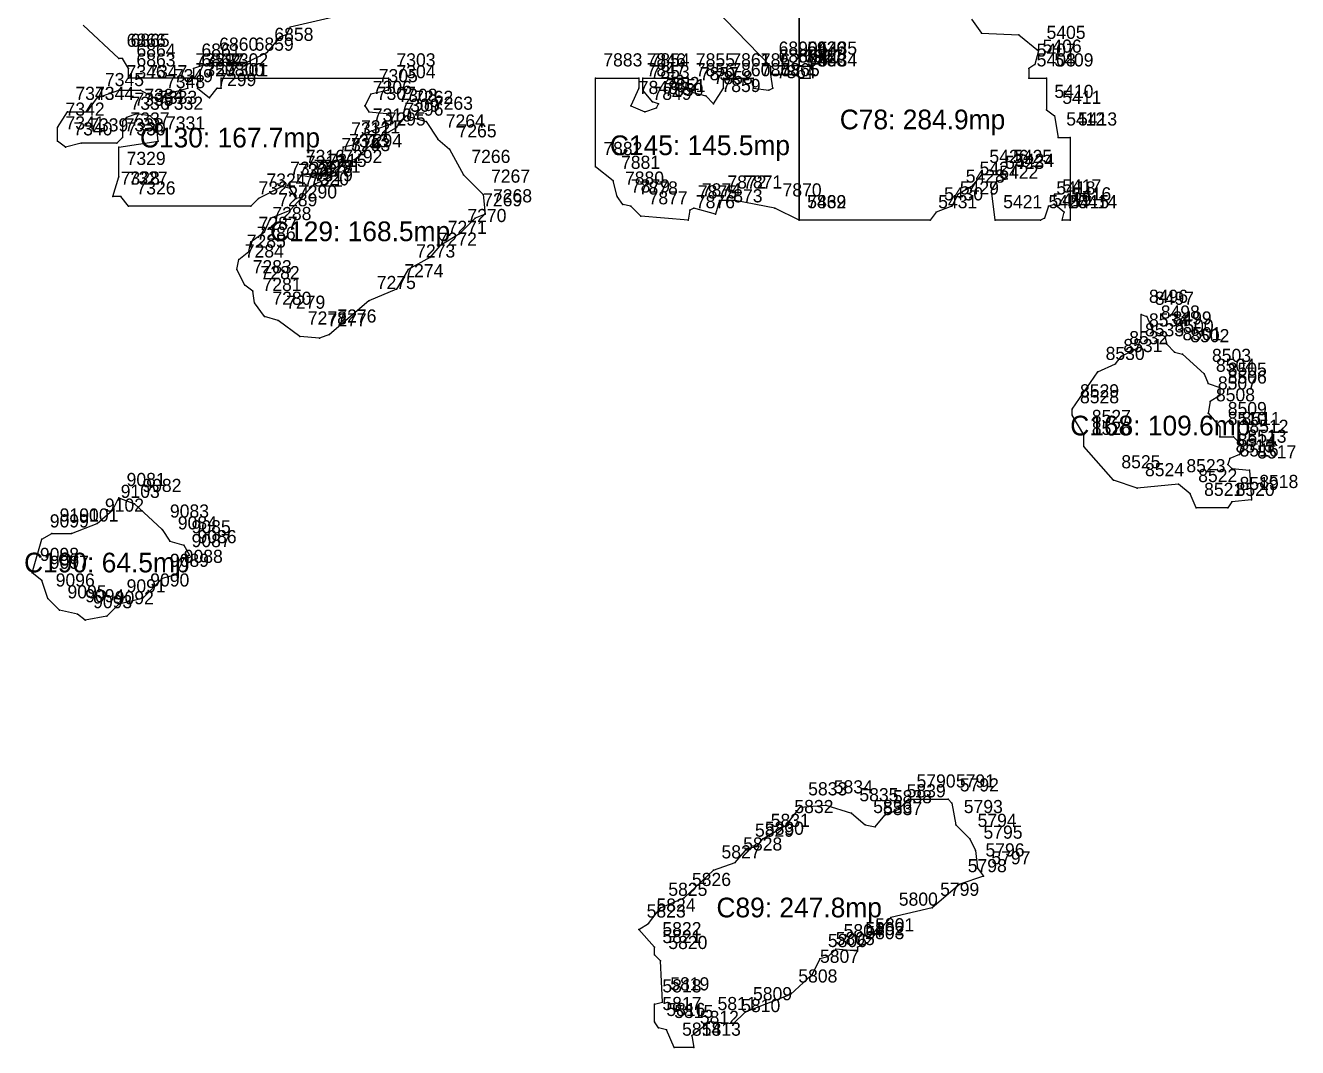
# Model space of a CAD drawing. Header units: metres. Extents: x 390529 to 391464, y 585067 to 585881.
# Drawn here: x 391280.5 to 391377.4, y 585463 to 585540.8 of the extents above; entities that cross this region are included whole.
import ezdxf
from ezdxf.enums import TextEntityAlignment as Align

# ---------------------------------------------------------------- set-up
doc = ezdxf.new("R2010")
doc.units = ezdxf.units.M
for name, color, linetype in [('1CC', 1, 'Continuous'), ('NUMERE_PCT', 2, 'Continuous'), ('TEXTE', 7, 'Continuous'), ('VARFURI', 4, 'Continuous')]:
    doc.layers.add(name, color=color, linetype=linetype)

msp = doc.modelspace()

# ---------------------------------------------------------------- linework, layer by layer
at = {"layer": '1CC', "color": 1}
for points in [[(391339.467, 585557.055), (391339.467, 585537.705), (391339.242, 585537.1), (391337.292, 585537.1), (391337.292, 585537.1), (391337.292, 585537.705), (391332.942, 585542.205)], [(391303.992, 585541.455), (391300.692, 585540.705), (391300.392, 585540.105), (391299.942, 585539.955), (391298.892, 585538.755), (391297.392, 585538.005), (391294.692, 585538.005), (391293.342, 585537.555), (391293.342, 585536.805), (391288.392, 585536.805), (391288.392, 585537.555), (391287.942, 585538.305), (391287.642, 585538.305), (391284.942, 585540.855)], [(391352.592, 585541.305), (391353.342, 585540.255), (391356.192, 585540.105), (391357.692, 585538.905), (391357.392, 585537.855), (391356.942, 585537.555), (391356.942, 585536.81), (391358.292, 585536.81), (391358.292, 585534.41), (391358.892, 585533.96), (391359.192, 585532.31), (391360.092, 585532.31), (391360.092, 585526.01), (391359.492, 585526.01), (391359.642, 585526.61), (391358.892, 585527.21), (391358.442, 585527.06), (391358.142, 585526.16), (391357.842, 585526.01), (391354.392, 585526.01), (391354.092, 585528.26), (391354.542, 585529.01), (391355.292, 585529.16), (391355.142, 585529.46), (391353.342, 585529.46), (391352.592, 585528.56), (391351.542, 585527.96), (391351.092, 585527.06), (391349.892, 585526.61), (391349.442, 585526.01), (391339.467, 585526.01), (391339.467, 585536.81), (391340.292, 585536.81), (391340.292, 585537.705), (391339.467, 585537.705), (391339.467, 585541.8)]]:
    msp.add_lwpolyline(points, dxfattribs=at)
for points in [[(391293.642, 585536.81), (391293.642, 585536.06), (391294.542, 585535.31), (391295.142, 585536.06), (391295.442, 585536.06), (391295.442, 585536.81), (391308.192, 585536.81), (391308.192, 585535.91), (391306.842, 585535.61), (391306.392, 585534.71), (391306.692, 585534.26), (391308.342, 585534.11), (391308.492, 585533.36), (391306.392, 585532.61), (391305.492, 585531.71), (391304.742, 585531.56), (391304.592, 585530.66), (391303.992, 585530.36), (391302.942, 585529.16), (391301.292, 585529.46), (391301.292, 585529.01), (391301.892, 585528.71), (391301.892, 585528.06), (391301.609, 585527.753), (391301.142, 585527.66), (391300.692, 585528.41), (391300.092, 585528.56), (391298.292, 585527.66), (391297.692, 585527.06), (391288.392, 585527.06), (391287.792, 585527.81), (391287.192, 585527.81), (391287.642, 585529.31), (391287.642, 585531.56), (391290.642, 585532.01), (391290.492, 585533.51), (391290.042, 585533.96), (391288.992, 585534.11), (391288.242, 585533.81), (391287.942, 585533.51), (391287.942, 585532.31), (391287.492, 585531.86), (391284.792, 585531.86), (391283.592, 585531.56), (391282.992, 585532.01), (391282.992, 585533.06), (391283.742, 585534.26), (391285.242, 585534.26), (391285.992, 585535.31), (391287.642, 585535.91), (391289.292, 585535.91), (391290.642, 585535.16), (391291.242, 585535.61), (391292.892, 585536.06), (391292.892, 585536.81), (391293.642, 585536.81)], [(391327.242, 585536.81), (391327.242, 585536.06), (391326.642, 585534.71), (391327.692, 585534.26), (391328.592, 585534.56), (391328.742, 585534.86), (391328.292, 585535.01), (391327.542, 585535.91), (391327.542, 585536.81), (391330.992, 585536.81), (391330.992, 585536.06), (391331.292, 585535.76), (391332.342, 585535.46), (391332.942, 585534.86), (391333.692, 585536.06), (391333.692, 585536.81), (391335.942, 585536.81), (391335.942, 585536.06), (391337.142, 585535.91), (391337.442, 585536.06), (391337.292, 585537.1), (391339.242, 585537.1), (391339.467, 585536.81), (391339.467, 585526.01), (391337.592, 585526.91), (391334.592, 585527.51), (391333.392, 585527.51), (391333.092, 585526.46), (391331.442, 585526.91), (391331.142, 585526.76), (391330.992, 585526.01), (391327.392, 585526.31), (391326.642, 585527.06), (391326.042, 585527.21), (391325.592, 585527.81), (391325.292, 585529.01), (391323.942, 585530.06), (391323.942, 585536.81), (391327.242, 585536.81)], [(391309.542, 585533.96), (391311.042, 585533.51), (391311.942, 585532.16), (391312.842, 585531.41), (391313.892, 585529.46), (391315.392, 585527.96), (391315.542, 585526.46), (391314.792, 585526.16), (391313.592, 585524.96), (391312.092, 585524.06), (391311.342, 585523.16), (391309.692, 585522.26), (391308.792, 585520.76), (391306.692, 585519.86), (391303.692, 585517.31), (391302.942, 585517.01), (391301.442, 585517.16), (391299.792, 585518.36), (391298.742, 585518.66), (391297.992, 585519.71), (391297.842, 585520.61), (391297.242, 585521.06), (391296.642, 585522.26), (391296.792, 585523.01), (391297.542, 585523.61), (391297.692, 585524.36), (391298.742, 585525.11), (391299.192, 585526.16), (391300.692, 585526.76), (391302.492, 585528.71), (391304.142, 585529.46), (391304.742, 585530.36), (391305.642, 585530.66), (391307.442, 585532.31), (391308.792, 585533.06), (391309.542, 585533.96)], [(391365.492, 585518.81), (391365.942, 585518.66), (391366.392, 585517.61), (391367.292, 585517.16), (391367.442, 585516.56), (391368.042, 585515.96), (391368.642, 585515.81), (391370.292, 585514.31), (391370.592, 585513.56), (391371.492, 585513.26), (391371.492, 585512.66), (391370.742, 585512.21), (391370.592, 585511.31), (391371.492, 585510.26), (391371.492, 585509.51), (391372.542, 585509.51), (391373.142, 585508.91), (391372.992, 585508.16), (391372.242, 585507.86), (391372.092, 585507.41), (391372.392, 585507.11), (391373.742, 585506.96), (391373.892, 585504.71), (391372.392, 585504.56), (391372.092, 585504.11), (391369.692, 585504.11), (391369.242, 585505.16), (391368.342, 585505.91), (391365.192, 585505.61), (391363.392, 585506.21), (391361.142, 585508.76), (391361.142, 585509.66), (391360.242, 585511.16), (391360.242, 585511.61), (391362.192, 585514.46), (391363.542, 585515.06), (391363.992, 585515.66), (391365.192, 585516.26), (391365.492, 585517.01), (391365.492, 585518.81)], [(391287.642, 585504.86), (391288.842, 585504.41), (391290.942, 585502.46), (391291.542, 585501.56), (391292.592, 585501.26), (391293.042, 585500.51), (391292.592, 585500.21), (391291.992, 585499.01), (391290.942, 585498.71), (391289.442, 585497.21), (391287.642, 585496.76), (391286.742, 585495.86), (391285.092, 585495.56), (391284.492, 585496.01), (391283.142, 585496.31), (391282.242, 585497.21), (391281.792, 585498.56), (391281.042, 585499.16), (391281.792, 585501.71), (391282.542, 585502.16), (391284.042, 585502.16), (391285.992, 585502.91), (391287.192, 585503.96), (391287.642, 585504.86)], [(391347.792, 585481.91), (391350.792, 585481.91), (391351.092, 585481.61), (391351.392, 585479.96), (391352.442, 585478.91), (391352.892, 585478.01), (391353.042, 585476.66), (391353.492, 585476.06), (391351.692, 585475.46), (391349.592, 585473.66), (391346.442, 585472.91), (391344.642, 585470.96), (391343.892, 585470.66), (391343.892, 585470.36), (391342.242, 585470.51), (391341.642, 585469.91), (391341.042, 585469.76), (391340.442, 585468.56), (391338.792, 585467.06), (391335.342, 585465.71), (391334.442, 585464.81), (391332.642, 585464.96), (391331.292, 585463.91), (391331.442, 585463.01), (391329.942, 585463.01), (391329.342, 585464.36), (391328.742, 585464.51), (391328.442, 585464.96), (391328.442, 585466.31), (391329.042, 585466.46), (391328.892, 585469.61), (391328.442, 585470.06), (391328.442, 585470.66), (391327.242, 585472.01), (391327.992, 585472.46), (391328.892, 585473.66), (391330.692, 585474.41), (391332.942, 585476.51), (391334.592, 585477.11), (391335.492, 585478.16), (391336.242, 585478.31), (391336.692, 585478.91), (391338.492, 585479.96), (391339.542, 585481.31), (391341.492, 585481.46), (391343.442, 585480.86), (391344.492, 585479.96), (391345.242, 585479.81), (391345.992, 585480.71), (391347.042, 585481.16), (391347.792, 585481.91)]]:
    msp.add_lwpolyline(points, close=True, dxfattribs=at)
at = {"layer": 'VARFURI', "color": 4}
for p in [(391300.692, 585540.705), (391353.342, 585540.255), (391299.942, 585539.955), (391300.392, 585540.105), (391356.192, 585540.105), (391287.642, 585538.305), (391287.942, 585538.305), (391298.892, 585538.755), (391357.692, 585538.905), (391288.392, 585537.555), (391293.342, 585537.555), (391294.692, 585538.005), (391297.392, 585538.005), (391337.292, 585537.705), (391339.467, 585537.705), (391339.467, 585537.705), (391340.292, 585537.705), (391356.942, 585537.555), (391357.392, 585537.855), (391288.392, 585536.805), (391292.892, 585536.81), (391293.342, 585536.805), (391293.642, 585536.81), (391295.442, 585536.81), (391308.192, 585536.81), (391323.942, 585536.81), (391327.242, 585536.81), (391327.542, 585536.81), (391330.992, 585536.81), (391333.692, 585536.81), (391335.942, 585536.81), (391337.292, 585537.1), (391337.292, 585537.1), (391339.242, 585537.1), (391339.242, 585537.1), (391339.467, 585536.81), (391339.467, 585536.81), (391340.292, 585536.81), (391356.942, 585536.81), (391358.292, 585536.81), (391285.992, 585535.31), (391287.642, 585535.91), (391289.292, 585535.91), (391291.242, 585535.61), (391292.892, 585536.06), (391293.642, 585536.06), (391294.542, 585535.31), (391295.142, 585536.06), (391295.442, 585536.06), (391306.842, 585535.61), (391308.192, 585535.91), (391327.242, 585536.06), (391327.542, 585535.91), (391330.992, 585536.06), (391331.292, 585535.76), (391332.342, 585535.46), (391333.692, 585536.06), (391335.942, 585536.06), (391337.142, 585535.91), (391337.442, 585536.06), (391290.642, 585535.16), (391306.392, 585534.71), (391326.642, 585534.71), (391328.292, 585535.01), (391328.592, 585534.56), (391328.742, 585534.86), (391332.942, 585534.86), (391358.292, 585534.41), (391283.742, 585534.26), (391285.242, 585534.26), (391287.942, 585533.51), (391288.242, 585533.81), (391288.992, 585534.11), (391290.042, 585533.96), (391290.492, 585533.51), (391306.692, 585534.26), (391308.342, 585534.11), (391308.492, 585533.36), (391309.542, 585533.96), (391311.042, 585533.51), (391327.692, 585534.26), (391358.892, 585533.96), (391282.992, 585533.06), (391306.392, 585532.61), (391308.792, 585533.06), (391282.992, 585532.01), (391283.592, 585531.56), (391284.792, 585531.86), (391287.492, 585531.86), (391287.642, 585531.56), (391287.942, 585532.31), (391290.642, 585532.01), (391304.742, 585531.56), (391305.492, 585531.71), (391307.442, 585532.31), (391311.942, 585532.16), (391312.842, 585531.41), (391359.192, 585532.31), (391360.092, 585532.31), (391304.592, 585530.66), (391305.642, 585530.66), (391303.992, 585530.36), (391304.742, 585530.36), (391323.942, 585530.06), (391287.642, 585529.31), (391300.092, 585528.56), (391301.292, 585529.46), (391301.292, 585529.01), (391301.892, 585528.71), (391302.492, 585528.71), (391302.942, 585529.16), (391304.142, 585529.46), (391313.892, 585529.46), (391325.292, 585529.01), (391352.592, 585528.56), (391353.342, 585529.46), (391354.542, 585529.01), (391355.142, 585529.46), (391355.292, 585529.16), (391287.192, 585527.81), (391287.792, 585527.81), (391298.292, 585527.66), (391300.692, 585528.41), (391301.142, 585527.66), (391301.609, 585527.753), (391301.892, 585528.06), (391315.392, 585527.96), (391325.592, 585527.81), (391351.542, 585527.96), (391354.092, 585528.26), (391288.392, 585527.06), (391297.692, 585527.06), (391300.692, 585526.76), (391326.042, 585527.21), (391326.642, 585527.06), (391331.142, 585526.76), (391331.442, 585526.91), (391333.392, 585527.51), (391334.592, 585527.51), (391337.592, 585526.91), (391349.892, 585526.61), (391351.092, 585527.06), (391358.442, 585527.06), (391358.892, 585527.21), (391359.642, 585526.61), (391299.192, 585526.16), (391314.792, 585526.16), (391315.542, 585526.46), (391327.392, 585526.31), (391330.992, 585526.01), (391333.092, 585526.46), (391339.467, 585526.01), (391339.467, 585526.01), (391349.442, 585526.01), (391354.392, 585526.01), (391357.842, 585526.01), (391358.142, 585526.16), (391359.492, 585526.01), (391360.092, 585526.01), (391298.742, 585525.11), (391313.592, 585524.96), (391297.692, 585524.36), (391312.092, 585524.06), (391296.792, 585523.01), (391297.542, 585523.61), (391311.342, 585523.16), (391296.642, 585522.26), (391309.692, 585522.26), (391297.242, 585521.06), (391308.792, 585520.76), (391297.842, 585520.61), (391306.692, 585519.86), (391297.992, 585519.71), (391298.742, 585518.66), (391299.792, 585518.36), (391365.492, 585518.81), (391365.942, 585518.66), (391301.442, 585517.16), (391302.942, 585517.01), (391303.692, 585517.31), (391365.492, 585517.01), (391366.392, 585517.61), (391367.292, 585517.16), (391365.192, 585516.26), (391367.442, 585516.56), (391368.042, 585515.96), (391363.542, 585515.06), (391363.992, 585515.66), (391368.642, 585515.81), (391362.192, 585514.46), (391370.292, 585514.31), (391370.592, 585513.56), (391371.492, 585513.26), (391370.742, 585512.21), (391371.492, 585512.66), (391360.242, 585511.61), (391360.242, 585511.16), (391370.592, 585511.31), (391371.492, 585510.26), (391361.142, 585509.66), (391371.492, 585509.51), (391372.542, 585509.51), (391361.142, 585508.76), (391372.992, 585508.16), (391373.142, 585508.91), (391372.092, 585507.41), (391372.242, 585507.86), (391372.392, 585507.11), (391373.742, 585506.96), (391363.392, 585506.21), (391365.192, 585505.61), (391368.342, 585505.91), (391287.642, 585504.86), (391288.842, 585504.41), (391369.242, 585505.16), (391372.392, 585504.56), (391373.892, 585504.71), (391287.192, 585503.96), (391369.692, 585504.11), (391372.092, 585504.11), (391285.992, 585502.91), (391290.942, 585502.46), (391281.792, 585501.71), (391282.542, 585502.16), (391284.042, 585502.16), (391291.542, 585501.56), (391292.592, 585501.26), (391293.042, 585500.51), (391292.592, 585500.21), (391281.042, 585499.16), (391281.792, 585498.56), (391290.942, 585498.71), (391291.992, 585499.01), (391282.242, 585497.21), (391287.642, 585496.76), (391289.442, 585497.21), (391283.142, 585496.31), (391284.492, 585496.01), (391286.742, 585495.86), (391285.092, 585495.56), (391339.542, 585481.31), (391341.492, 585481.46), (391347.042, 585481.16), (391347.792, 585481.91), (391350.792, 585481.91), (391351.092, 585481.61), (391343.442, 585480.86), (391345.992, 585480.71), (391338.492, 585479.96), (391344.492, 585479.96), (391345.242, 585479.81), (391351.392, 585479.96), (391335.492, 585478.16), (391336.242, 585478.31), (391336.692, 585478.91), (391352.442, 585478.91), (391352.892, 585478.01), (391332.942, 585476.51), (391334.592, 585477.11), (391353.042, 585476.66), (391351.692, 585475.46), (391353.492, 585476.06), (391330.692, 585474.41), (391328.892, 585473.66), (391349.592, 585473.66), (391327.992, 585472.46), (391346.442, 585472.91), (391327.242, 585472.01), (391328.442, 585470.66), (391342.242, 585470.51), (391343.892, 585470.66), (391344.642, 585470.96), (391328.442, 585470.06), (391328.892, 585469.61), (391341.042, 585469.76), (391341.642, 585469.91), (391343.892, 585470.36), (391340.442, 585468.56), (391338.792, 585467.06), (391328.442, 585466.31), (391329.042, 585466.46), (391335.342, 585465.71), (391328.442, 585464.96), (391332.642, 585464.96), (391334.442, 585464.81), (391328.742, 585464.51), (391329.342, 585464.36), (391331.292, 585463.91), (391329.942, 585463.01), (391331.442, 585463.01)]:
    msp.add_point(p, dxfattribs=at)

# ---------------------------------------------------------------- texts
at = {"layer": 'NUMERE_PCT', "color": 2}
for s, p in [('6866', (391288.242, 585538.905)), ('6865', (391288.542, 585538.905)), ('6858', (391299.492, 585539.355)), ('5405', (391358.292, 585539.505)), ('6864', (391288.992, 585538.155)), ('6861', (391293.942, 585538.155)), ('6860', (391295.292, 585538.605)), ('6859', (391297.992, 585538.605)), ('6890', (391337.892, 585538.305)), ('5436', (391340.067, 585538.305)), ('6920', (391340.067, 585538.305)), ('5435', (391340.892, 585538.305)), ('5407', (391357.542, 585538.155)), ('5406', (391357.992, 585538.455)), ('6863', (391288.992, 585537.405)), ('7351', (391293.492, 585537.41)), ('6862', (391293.942, 585537.405)), ('7297', (391294.242, 585537.41)), ('7302', (391296.042, 585537.41)), ('7303', (391308.792, 585537.41)), ('7883', (391324.542, 585537.41)), ('7846', (391327.842, 585537.41)), ('7854', (391328.142, 585537.41)), ('7855', (391331.592, 585537.41)), ('7861', (391334.292, 585537.41)), ('7862', (391336.542, 585537.41)), ('6889', (391337.892, 585537.7)), ('7866', (391337.892, 585537.7)), ('6921', (391339.842, 585537.7)), ('7867', (391339.842, 585537.7)), ('5433', (391340.067, 585537.41)), ('7868', (391340.067, 585537.41)), ('5434', (391340.892, 585537.41)), ('5408', (391357.542, 585537.41)), ('5409', (391358.892, 585537.41)), ('7345', (391286.592, 585535.91)), ('7346', (391288.242, 585536.51)), ('7347', (391289.892, 585536.51)), ('7349', (391291.842, 585536.21)), ('7350', (391293.492, 585536.66)), ('7298', (391294.242, 585536.66)), ('7299', (391295.142, 585535.91)), ('7300', (391295.742, 585536.66)), ('7301', (391296.042, 585536.66)), ('7305', (391307.442, 585536.21)), ('7304', (391308.792, 585536.51)), ('7847', (391327.842, 585536.66)), ('7853', (391328.142, 585536.51)), ('7856', (391331.592, 585536.66)), ('7857', (391331.892, 585536.36)), ('7858', (391332.942, 585536.06)), ('7860', (391334.292, 585536.66)), ('7863', (391336.542, 585536.66)), ('7864', (391337.742, 585536.51)), ('7865', (391338.042, 585536.66)), ('7348', (391291.242, 585535.76)), ('7306', (391306.992, 585535.31)), ('7848', (391327.242, 585535.31)), ('7852', (391328.892, 585535.61)), ('7850', (391329.192, 585535.16)), ('7851', (391329.342, 585535.46)), ('7859', (391333.542, 585535.46)), ('5410', (391358.892, 585535.01)), ('7343', (391284.342, 585534.86)), ('7344', (391285.842, 585534.86)), ('7336', (391288.542, 585534.11)), ('7335', (391288.842, 585534.41)), ('7334', (391289.592, 585534.71)), ('7333', (391290.642, 585534.56)), ('7332', (391291.092, 585534.11)), ('7307', (391307.292, 585534.86)), ('7308', (391308.942, 585534.71)), ('7262', (391310.142, 585534.56)), ('7263', (391311.642, 585534.11)), ('7849', (391328.292, 585534.86)), ('5411', (391359.492, 585534.56)), ('7342', (391283.592, 585533.66)), ('7310', (391306.992, 585533.21)), ('7309', (391309.092, 585533.96)), ('7296', (391309.392, 585533.66)), ('7341', (391283.592, 585532.61)), ('7340', (391284.192, 585532.16)), ('7339', (391285.392, 585532.46)), ('7338', (391288.092, 585532.46)), ('7330', (391288.242, 585532.16)), ('7337', (391288.542, 585532.91)), ('7331', (391291.242, 585532.61)), ('7312', (391305.342, 585532.16)), ('7311', (391306.092, 585532.31)), ('7295', (391308.042, 585532.91)), ('7264', (391312.542, 585532.76)), ('5412', (391359.792, 585532.91)), ('5413', (391360.692, 585532.91)), ('7313', (391305.192, 585531.26)), ('7294', (391306.242, 585531.26)), ('7265', (391313.442, 585532.01)), ('7314', (391304.592, 585530.96)), ('7293', (391305.342, 585530.96)), ('7882', (391324.542, 585530.66)), ('7329', (391288.242, 585529.91)), ('7323', (391300.692, 585529.16)), ('7316', (391301.892, 585530.06)), ('7317', (391301.892, 585529.61)), ('7318', (391302.492, 585529.31)), ('7291', (391303.092, 585529.31)), ('7315', (391303.542, 585529.76)), ('7292', (391304.742, 585530.06)), ('7266', (391314.492, 585530.06)), ('7881', (391325.892, 585529.61)), ('5427', (391353.192, 585529.16)), ('5426', (391353.942, 585530.06)), ('5423', (391355.142, 585529.61)), ('5425', (391355.742, 585530.06)), ('5424', (391355.892, 585529.76)), ('7328', (391287.792, 585528.41)), ('7327', (391288.392, 585528.41)), ('7324', (391298.892, 585528.26)), ('7322', (391301.292, 585529.01)), ('7321', (391301.742, 585528.26)), ('7320', (391302.209, 585528.353)), ('7319', (391302.492, 585528.66)), ('7267', (391315.992, 585528.56)), ('7880', (391326.192, 585528.41)), ('5428', (391352.142, 585528.56)), ('5422', (391354.692, 585528.86)), ('7326', (391288.992, 585527.66)), ('7325', (391298.292, 585527.66)), ('7290', (391301.292, 585527.36)), ('7879', (391326.642, 585527.81)), ('7878', (391327.242, 585527.66)), ('7875', (391331.742, 585527.36)), ('7874', (391332.042, 585527.51)), ('7872', (391333.992, 585528.11)), ('7871', (391335.192, 585528.11)), ('7870', (391338.192, 585527.51)), ('5430', (391350.492, 585527.21)), ('5429', (391351.692, 585527.66)), ('5418', (391359.042, 585527.66)), ('5417', (391359.492, 585527.81)), ('5416', (391360.242, 585527.21)), ('7289', (391299.792, 585526.76)), ('7269', (391315.392, 585526.76)), ('7268', (391316.142, 585527.06)), ('7877', (391327.992, 585526.91)), ('7876', (391331.592, 585526.61)), ('7873', (391333.692, 585527.06)), ('5432', (391340.067, 585526.61)), ('7869', (391340.067, 585526.61)), ('5431', (391350.042, 585526.61)), ('5421', (391354.992, 585526.61)), ('5420', (391358.442, 585526.61)), ('5419', (391358.742, 585526.76)), ('5415', (391360.092, 585526.61)), ('5414', (391360.692, 585526.61)), ('7288', (391299.342, 585525.71)), ('7270', (391314.192, 585525.56)), ('7287', (391298.292, 585524.96)), ('7271', (391312.692, 585524.66)), ('7285', (391297.392, 585523.61)), ('7286', (391298.142, 585524.21)), ('7272', (391311.942, 585523.76)), ('7284', (391297.242, 585522.86)), ('7273', (391310.292, 585522.86)), ('7283', (391297.842, 585521.66)), ('7282', (391298.442, 585521.21)), ('7275', (391307.292, 585520.46)), ('7274', (391309.392, 585521.36)), ('7281', (391298.592, 585520.31)), ('7280', (391299.342, 585519.26)), ('7279', (391300.392, 585518.96)), ('8496', (391366.092, 585519.41)), ('8497', (391366.542, 585519.26)), ('7278', (391302.042, 585517.76)), ('7277', (391303.542, 585517.61)), ('7276', (391304.292, 585517.91)), ('8534', (391366.092, 585517.61)), ('8498', (391366.992, 585518.21)), ('8499', (391367.892, 585517.76)), ('8533', (391365.792, 585516.86)), ('8500', (391368.042, 585517.16)), ('8501', (391368.642, 585516.56)), ('8531', (391364.142, 585515.66)), ('8532', (391364.592, 585516.26)), ('8502', (391369.242, 585516.41)), ('8530', (391362.792, 585515.06)), ('8503', (391370.892, 585514.91)), ('8504', (391371.192, 585514.16)), ('8505', (391372.092, 585513.86)), ('8507', (391371.342, 585512.81)), ('8506', (391372.092, 585513.26)), ('8529', (391360.842, 585512.21)), ('8528', (391360.842, 585511.76)), ('8508', (391371.192, 585511.91)), ('8509', (391372.092, 585510.86)), ('8527', (391361.742, 585510.26)), ('8510', (391372.092, 585510.11)), ('8511', (391373.142, 585510.11)), ('8526', (391361.742, 585509.36)), ('8512', (391373.742, 585509.51)), ('8515', (391372.692, 585508.01)), ('8514', (391372.842, 585508.46)), ('8513', (391373.592, 585508.76)), ('8516', (391372.992, 585507.71)), ('8517', (391374.342, 585507.56)), ('8525', (391363.992, 585506.81)), ('8524', (391365.792, 585506.21)), ('8523', (391368.942, 585506.51)), ('9081', (391288.242, 585505.46)), ('9082', (391289.442, 585505.01)), ('8522', (391369.842, 585505.76)), ('8519', (391372.992, 585505.16)), ('8518', (391374.492, 585505.31)), ('9103', (391287.792, 585504.56)), ('8521', (391370.292, 585504.71)), ('8520', (391372.692, 585504.71)), ('9102', (391286.592, 585503.51)), ('9083', (391291.542, 585503.06)), ('9099', (391282.392, 585502.31)), ('9100', (391283.142, 585502.76)), ('9101', (391284.642, 585502.76)), ('9084', (391292.142, 585502.16)), ('9085', (391293.192, 585501.86)), ('9086', (391293.642, 585501.11)), ('9087', (391293.192, 585500.81)), ('9098', (391281.642, 585499.76)), ('9097', (391282.392, 585499.16)), ('9089', (391291.542, 585499.31)), ('9088', (391292.592, 585499.61)), ('9096', (391282.842, 585497.81)), ('9091', (391288.242, 585497.36)), ('9090', (391290.042, 585497.81)), ('9095', (391283.742, 585496.91)), ('9094', (391285.092, 585496.61)), ('9092', (391287.342, 585496.46)), ('9093', (391285.692, 585496.16)), ('5833', (391340.142, 585481.91)), ('5834', (391342.092, 585482.06)), ('5839', (391347.642, 585481.76)), ('5790', (391348.392, 585482.51)), ('5791', (391351.392, 585482.51)), ('5792', (391351.692, 585482.21)), ('5835', (391344.042, 585481.46)), ('5838', (391346.592, 585481.31)), ('5832', (391339.092, 585480.56)), ('5836', (391345.092, 585480.56)), ('5837', (391345.842, 585480.41)), ('5793', (391351.992, 585480.56)), ('5829', (391336.092, 585478.76)), ('5830', (391336.842, 585478.91)), ('5831', (391337.292, 585479.51)), ('5794', (391353.042, 585479.51)), ('5795', (391353.492, 585478.61)), ('5827', (391333.542, 585477.11)), ('5828', (391335.192, 585477.71)), ('5796', (391353.642, 585477.26)), ('5798', (391352.292, 585476.06)), ('5797', (391354.092, 585476.66)), ('5826', (391331.292, 585475.01)), ('5825', (391329.492, 585474.26)), ('5799', (391350.192, 585474.26)), ('5824', (391328.592, 585473.06)), ('5800', (391347.042, 585473.51)), ('5823', (391327.842, 585472.61)), ('5822', (391329.042, 585471.26)), ('5804', (391342.842, 585471.11)), ('5802', (391344.492, 585471.26)), ('5801', (391345.242, 585471.56)), ('5821', (391329.042, 585470.66)), ('5820', (391329.492, 585470.21)), ('5806', (391341.642, 585470.36)), ('5805', (391342.242, 585470.51)), ('5803', (391344.492, 585470.96)), ('5807', (391341.042, 585469.16)), ('5808', (391339.392, 585467.66)), ('5818', (391329.042, 585466.91)), ('5819', (391329.642, 585467.06)), ('5809', (391335.942, 585466.31)), ('5817', (391329.042, 585465.56)), ('5811', (391333.242, 585465.56)), ('5810', (391335.042, 585465.41)), ('5816', (391329.342, 585465.11)), ('5815', (391329.942, 585464.96)), ('5812', (391331.892, 585464.51)), ('5814', (391330.542, 585463.61)), ('5813', (391332.042, 585463.61))]:
    msp.add_text(s, height=1, dxfattribs=at).set_placement(p, align=Align.BOTTOM_LEFT)
at = {"layer": 'TEXTE', "color": 7}
for s, p in [('C78: 284.9mp', (391348.849, 585533.673)), ('C130: 167.7mp', (391296.115, 585532.29)), ('C145: 145.5mp', (391331.903, 585531.705)), ('C129: 168.5mp', (391306.025, 585525.156)), ('C168: 109.6mp', (391366.955, 585510.367)), ('C190: 64.5mp', (391286.737, 585499.937)), ('C89: 247.8mp', (391339.459, 585473.673))]:
    msp.add_text(s, height=1.5, dxfattribs=at).set_placement(p, align=Align.MIDDLE_CENTER)

doc.saveas('drawing.dxf')
